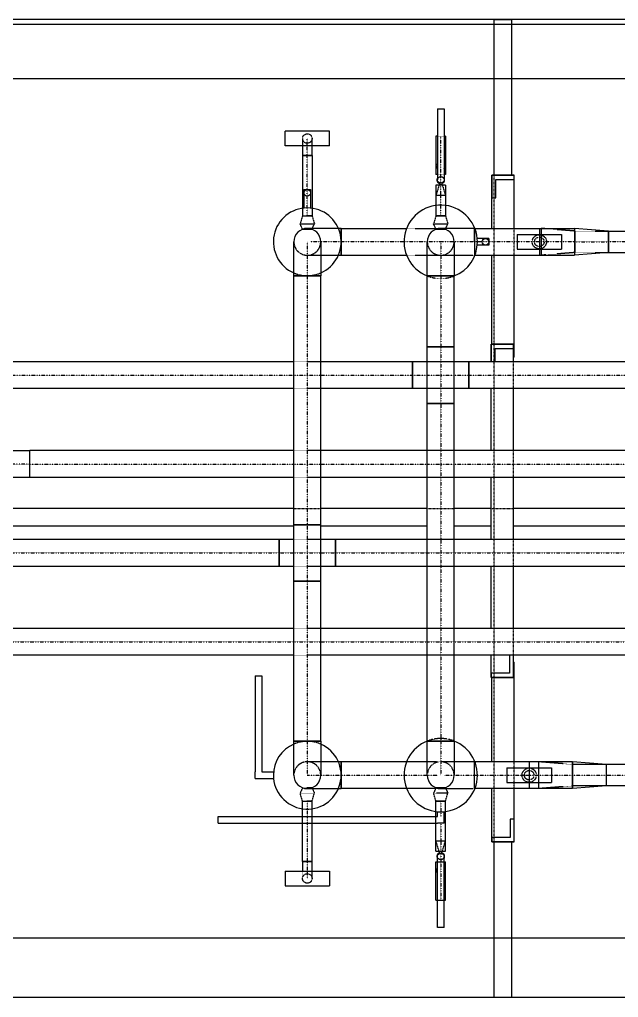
# Model space of a CAD drawing. Header units: millimetres. Extents: x -10011772 to -8149599, y 2847708 to 3434448.
# Drawn here: x -9491948 to -9489255, y 3161860 to 3166260 of the extents above; entities that cross this region are included whole.
import ezdxf

# ---------------------------------------------------------------- set-up
doc = ezdxf.new("R2010")
doc.units = ezdxf.units.MM
for name, pattern in [('DASHDOT2', [0.5, 0.25, -0.125, 0, -0.125]), ('DIVIDE2', [0.625, 0.25, -0.125, 0, -0.125, 0, -0.125]), ('HIDDEN2', [0.1875, 0.125, -0.0625])]:
    doc.linetypes.add(name, pattern=pattern)
doc.layers.add('总平面底图', color=9, linetype='Continuous')

# ---------------------------------------------------------------- blocks, each defined once
blk = doc.blocks.new('总平面底图 爆炸危险区 LOCATION I')
at = {"layer": '总平面底图'}
blk.add_line((224298.7, 119395.6), (232798.7, 119395.6), dxfattribs=at)
at = {"layer": '总平面底图', "linetype": 'Continuous'}
for p, q in [((232800, 119406.3), (226357, 119406.3)), ((229820, 119056.3), (229820, 119406.3)), ((229820, 119406.3), (229860.1, 119406.3)), ((229860.1, 119056.3), (229860.1, 119406.3)), ((230208, 119273), (227636, 119273)), ((229692.5, 119205.7), (229700, 119205.7)), ((229692.5, 119205.7), (229692.5, 119045.7)), ((229700, 119205.7), (229707.5, 119205.7)), ((229707.5, 119205.7), (229707.5, 119045.7)), ((229400, 119155.2), (229350, 119155.2)), ((229350, 119121.9), (229350, 119155.2)), ((229450, 119155.2), (229400, 119155.2)), ((229450, 119121.9), (229450, 119155.2)), ((229692.5, 119144), (229689.3, 119144)), ((229689.3, 119144), (229689.3, 119057.5)), ((229710.6, 119144), (229707.5, 119144)), ((229710.6, 119144), (229710.6, 119057.5)), ((229400, 119121.9), (229350, 119121.9)), ((229389.3, 119121.9), (229389.3, 119100.5)), ((229450, 119121.9), (229400, 119121.9)), ((229410.6, 119100.5), (229410.6, 119121.9)), ((229410.6, 119100.5), (229389.3, 119100.5)), ((229389.3, 119100.5), (229389.3, 118981.8)), ((229389.3, 119100.5), (229400, 119100.5)), ((229400, 119100.5), (229410.6, 119100.5)), ((229410.6, 119100.5), (229410.6, 118981.8)), ((229692.5, 119080.5), (229689.3, 119080.5)), ((229710.6, 119080.5), (229707.5, 119080.5)), ((229692.5, 119057.5), (229689.3, 119057.5)), ((229710.6, 119057.5), (229707.5, 119057.5)), ((229865.4, 119056.3), (229814.6, 119056.3)), ((229814.6, 119056.3), (229814.6, 119005.5)), ((229814.6, 119056.3), (229865.4, 119056.3)), ((229814.6, 118936.5), (229814.6, 119056.3)), ((229824.1, 119005.5), (229824.1, 119046.8)), ((229824.1, 119046.8), (229865.4, 119046.8)), ((229865.4, 119046.8), (229865.4, 119056.3)), ((229865.4, 118936.5), (229865.4, 119056.3)), ((229392.5, 119023.8), (229400, 119023.8)), ((229392.5, 119023.8), (229392.5, 118982.1)), ((229400, 119023.8), (229407.5, 119023.8)), ((229407.5, 119023.8), (229407.5, 118982.1)), ((229710.6, 119033.9), (229689.3, 119033.9)), ((229689.3, 119033.9), (229689.3, 118988.2)), ((229697.4, 119037.4), (229696.3, 119033.9)), ((229702.5, 119037.4), (229703.6, 119033.9)), ((229710.6, 119033.9), (229710.6, 118988.2)), ((229689.3, 119010.9), (229710.6, 119010.9)), ((229814.6, 119005.5), (229824.1, 119005.5)), ((229476.2, 118936.5), (229469.9, 118936.5)), ((229476.2, 118906.3), (229476.2, 118936.5)), ((229476.2, 118936.5), (229476.2, 118876.1)), ((229476.2, 118936.5), (229623.1, 118936.5)), ((229776.8, 118936.5), (229921.7, 118936.5)), ((229921.7, 118936.5), (229921.7, 118876.1)), ((229921.7, 118936.5), (230000.9, 118936.5)), ((230000.9, 118936.5), (230000.9, 118876.1)), ((230077.1, 118930.4), (230000.9, 118936.5)), ((230000.9, 118936.5), (230000.9, 118876.1)), ((229808, 118913.8), (229782.2, 118913.8)), ((229808, 118913.8), (229808, 118906.3)), ((229871.7, 118923), (229921.7, 118923)), ((229871.7, 118923), (229871.7, 118889.7)), ((229921.7, 118923), (229971.7, 118923)), ((229971.7, 118923), (229971.7, 118889.7)), ((230077.1, 118930.4), (230077.1, 118882.2)), ((230077.1, 118930.4), (230197, 118930.4)), ((230077.1, 118882.2), (230077.1, 118930.4)), ((229369.8, 118830.1), (229369.8, 118906.3)), ((229430.1, 118906.3), (229430.1, 118830.1)), ((229476.2, 118876.1), (229476.2, 118906.3)), ((229669.8, 118830.1), (229669.8, 118906.3)), ((229730.1, 118906.3), (229730.1, 118830.1)), ((229808, 118898.8), (229782.2, 118898.8)), ((229808, 118906.3), (229808, 118898.8)), ((229871.7, 118889.7), (229921.7, 118889.7)), ((229921.7, 118889.7), (229971.7, 118889.7)), ((229469.9, 118876.1), (229476.2, 118876.1)), ((229476.2, 118876.1), (229623.1, 118876.1)), ((229776.8, 118876.1), (229921.7, 118876.1)), ((229814.6, 118675.7), (229814.6, 118876.1)), ((229865.4, 118647), (229865.4, 118876.1)), ((229921.7, 118876.1), (230000.9, 118876.1)), ((230077.1, 118882.2), (230000.9, 118876.1)), ((230077.1, 118882.2), (230197, 118882.2)), ((229430.1, 118830.1), (229369.8, 118830.1)), ((229369.8, 118830.1), (229430.1, 118830.1)), ((229369.8, 118269.8), (229369.8, 118830.1)), ((229430.1, 118269.8), (229430.1, 118830.1)), ((229669.8, 118830.1), (229730.1, 118830.1)), ((229669.8, 118669.8), (229669.8, 118830.1)), ((229730.1, 118830.1), (229669.8, 118830.1)), ((229730.1, 118669.8), (229730.1, 118830.1)), ((229730.1, 118669.8), (229669.8, 118669.8)), ((229669.8, 118542.8), (229669.8, 118669.8)), ((229669.8, 118669.8), (229730.1, 118669.8)), ((229730.1, 118542.8), (229730.1, 118669.8)), ((229813.1, 118675.7), (229813.1, 118636.5)), ((229863.9, 118675.7), (229813.1, 118675.7)), ((229813.1, 118636.5), (229813.1, 118675.7)), ((229813.1, 118675.7), (229863.9, 118675.7)), ((229863.9, 118666.2), (229863.9, 118675.7)), ((229863.9, 118636.5), (229863.9, 118675.7)), ((229822.6, 118636.5), (229822.6, 118666.2)), ((229822.6, 118666.2), (229863.9, 118666.2)), ((229865.4, 118647), (229863.9, 118647)), ((229369.8, 118636.5), (227013.5, 118636.5)), ((229636.5, 118636.5), (229430.1, 118636.5)), ((229636.5, 118576.1), (229636.5, 118636.5)), ((229636.5, 118636.5), (229636.5, 118606.3)), ((229669.8, 118636.5), (229636.5, 118636.5)), ((229763.5, 118636.5), (229730.1, 118636.5)), ((229763.5, 118576.1), (229763.5, 118636.5)), ((231573.8, 118636.5), (229763.5, 118636.5)), ((229763.5, 118636.5), (229763.5, 118606.3)), ((229636.5, 118606.3), (229636.5, 118576.1)), ((229763.5, 118606.3), (229763.5, 118576.1)), ((229369.8, 118576.1), (227013.5, 118576.1)), ((229636.5, 118576.1), (229430.1, 118576.1)), ((229669.8, 118576.1), (229636.5, 118576.1)), ((229763.5, 118576.1), (229730.1, 118576.1)), ((231573.8, 118576.1), (229763.5, 118576.1)), ((229813.1, 118436.5), (229813.1, 118576.1)), ((229863.9, 118436.5), (229863.9, 118576.1)), ((229730.1, 118542.8), (229669.8, 118542.8)), ((229669.8, 118542.8), (229730.1, 118542.8)), ((229669.8, 117782.5), (229669.8, 118542.8)), ((229730.1, 117782.5), (229730.1, 118542.8)), ((228700, 118436.5), (228776.2, 118436.5)), ((228776.2, 118376.1), (228776.2, 118436.5)), ((228776.2, 118376.1), (228776.2, 118436.5)), ((229369.8, 118436.5), (228776.2, 118436.5)), ((229669.8, 118436.5), (229430.1, 118436.5)), ((231386.5, 118436.5), (229730.1, 118436.5)), ((228776.2, 118376.1), (228700, 118376.1)), ((229369.8, 118376.1), (228776.2, 118376.1)), ((229669.8, 118376.1), (229430.1, 118376.1)), ((231386.5, 118376.1), (229730.1, 118376.1)), ((229813.1, 118236.5), (229813.1, 118376.1)), ((229863.9, 118236.5), (229863.9, 118376.1)), ((229369.8, 118306.3), (228730.1, 118306.3)), ((229669.8, 118306.3), (229430.1, 118306.3)), ((229813.1, 118306.3), (229730.1, 118306.3)), ((230341.4, 118306.3), (229863.9, 118306.3)), ((229369.8, 118266.2), (228730.1, 118266.2)), ((229430.1, 118269.8), (229369.8, 118269.8)), ((229369.8, 118142.8), (229369.8, 118269.8)), ((229369.8, 118269.8), (229430.1, 118269.8)), ((229430.1, 118142.8), (229430.1, 118269.8)), ((229669.8, 118266.2), (229430.1, 118266.2)), ((229813.1, 118266.2), (229730.1, 118266.2)), ((230341.4, 118266.2), (229863.9, 118266.2)), ((229336.5, 118236.5), (226980.1, 118236.5)), ((229336.5, 118176.1), (229336.5, 118236.5)), ((229336.5, 118236.5), (229336.5, 118206.3)), ((229369.8, 118236.5), (229336.5, 118236.5)), ((229463.5, 118236.5), (229430.1, 118236.5)), ((229463.5, 118206.3), (229463.5, 118236.5)), ((229669.8, 118236.5), (229463.5, 118236.5)), ((229463.5, 118236.5), (229463.5, 118206.3)), ((232423.8, 118236.5), (229730.1, 118236.5)), ((229336.5, 118206.3), (229336.5, 118176.1)), ((229463.5, 118176.1), (229463.5, 118206.3)), ((229463.5, 118206.3), (229463.5, 118176.1)), ((229336.5, 118176.1), (226980.1, 118176.1)), ((229369.8, 118176.1), (229336.5, 118176.1)), ((229463.5, 118176.1), (229430.1, 118176.1)), ((229669.8, 118176.1), (229463.5, 118176.1)), ((232423.8, 118176.1), (229730.1, 118176.1)), ((229813.1, 118036.5), (229813.1, 118176.1)), ((229863.9, 118036.5), (229863.9, 118176.1)), ((229430.1, 118142.8), (229369.8, 118142.8)), ((229369.8, 118142.8), (229430.1, 118142.8)), ((229369.8, 117782.5), (229369.8, 118142.8)), ((229430.1, 117782.5), (229430.1, 118142.8)), ((229369.8, 118036.5), (228663.5, 118036.5)), ((229669.8, 118036.5), (229430.1, 118036.5)), ((231286.5, 118036.5), (229730.1, 118036.5)), ((229369.8, 117976.1), (228663.5, 117976.1)), ((229669.8, 117976.1), (229430.1, 117976.1)), ((231286.5, 117976.1), (229730.1, 117976.1)), ((229813.1, 117926.3), (229813.1, 117976.1)), ((229854.4, 117976.1), (229854.4, 117935.8)), ((229863.9, 117926.3), (229863.9, 117976.1)), ((229863.9, 117926.3), (229863.9, 117976.1)), ((229863.9, 117960.4), (229865.4, 117960.4)), ((229865.4, 117736.5), (229865.4, 117960.4)), ((229282.5, 117930.2), (229297.5, 117930.2)), ((229282.5, 117930.2), (229282.5, 117713.8)), ((229297.5, 117930.2), (229297.5, 117713.8)), ((229854.4, 117935.8), (229813.1, 117935.8)), ((229813.1, 117935.8), (229813.1, 117926.3)), ((229813.1, 117926.3), (229863.9, 117926.3)), ((229863.9, 117926.3), (229813.1, 117926.3)), ((229814.6, 117736.5), (229814.6, 117926.3)), ((229369.8, 117782.5), (229430.1, 117782.5)), ((229430.1, 117782.5), (229369.8, 117782.5)), ((229369.8, 117706.3), (229369.8, 117782.5)), ((229430.1, 117782.5), (229430.1, 117706.3)), ((229669.8, 117782.5), (229730.1, 117782.5)), ((229730.1, 117782.5), (229669.8, 117782.5)), ((229669.8, 117706.3), (229669.8, 117782.5)), ((229730.1, 117782.5), (229730.1, 117706.3)), ((229476.2, 117736.5), (229469.9, 117736.5)), ((229476.2, 117706.3), (229476.2, 117736.5)), ((229623.1, 117736.5), (229476.2, 117736.5)), ((229476.2, 117736.5), (229476.2, 117706.3)), ((229898.9, 117736.5), (229776.8, 117736.5)), ((229848.9, 117723), (229898.9, 117723)), ((229848.9, 117723), (229848.9, 117689.7)), ((229898.9, 117736.5), (229898.9, 117676.1)), ((229996.2, 117736.5), (229898.9, 117736.5)), ((229898.9, 117723), (229948.9, 117723)), ((229948.9, 117723), (229948.9, 117689.7)), ((229996.2, 117706.3), (229996.2, 117736.5)), ((229996.2, 117736.5), (229996.2, 117676.1)), ((230072.4, 117730.4), (229996.2, 117736.5)), ((230072.4, 117706.3), (230072.4, 117730.4)), ((230197, 117730.4), (230072.4, 117730.4)), ((230072.4, 117682.2), (230072.4, 117730.4)), ((229282.5, 117698.8), (229282.5, 117713.8)), ((229297.5, 117713.8), (229324.1, 117713.8)), ((229476.2, 117676.1), (229476.2, 117706.3)), ((229476.2, 117706.3), (229476.2, 117676.1)), ((229996.2, 117676.1), (229996.2, 117706.3)), ((230072.4, 117682.2), (230072.4, 117706.3)), ((229282.5, 117698.8), (229324.1, 117698.8)), ((229848.9, 117689.7), (229898.9, 117689.7)), ((229898.9, 117689.7), (229948.9, 117689.7)), ((230072.4, 117682.2), (229996.2, 117676.1)), ((230197, 117682.2), (230072.4, 117682.2)), ((229469.9, 117676.1), (229476.2, 117676.1)), ((229623.1, 117676.1), (229476.2, 117676.1)), ((229898.9, 117676.1), (229776.8, 117676.1)), ((229814.6, 117556.3), (229814.6, 117676.1)), ((229865.4, 117556.3), (229865.4, 117676.1)), ((229996.2, 117676.1), (229898.9, 117676.1)), ((229200, 117598.3), (229200, 117613.3)), ((229200, 117613.3), (229692.5, 117613.3)), ((229389.3, 117613.3), (229389.3, 117630.9)), ((229410.6, 117613.3), (229410.6, 117630.9)), ((229689.3, 117613.3), (229689.3, 117624.4)), ((229692.5, 117613.3), (229692.5, 117624.1)), ((229707.5, 117598.3), (229707.5, 117624.1)), ((229710.6, 117535.2), (229710.6, 117624.4)), ((229200, 117598.3), (229692.5, 117598.3)), ((229389.3, 117512.1), (229389.3, 117598.3)), ((229410.6, 117512.1), (229410.6, 117598.3)), ((229689.3, 117535.2), (229689.3, 117598.3)), ((229707.5, 117598.3), (229692.5, 117598.3)), ((229865.4, 117607.1), (229855.9, 117607.1)), ((229855.9, 117607.1), (229855.9, 117565.8)), ((229865.4, 117556.3), (229865.4, 117607.1)), ((229710.6, 117558.2), (229689.3, 117558.2)), ((229814.6, 117565.8), (229814.6, 117556.3)), ((229855.9, 117565.8), (229814.6, 117565.8)), ((229814.6, 117556.3), (229865.4, 117556.3)), ((229865.4, 117556.3), (229814.6, 117556.3)), ((229820, 117206.3), (229820, 117556.3)), ((229860.1, 117206.3), (229860.1, 117556.3)), ((229689.3, 117535.2), (229710.6, 117535.2)), ((229697.4, 117531.7), (229696.3, 117535.2)), ((229702.5, 117531.7), (229703.6, 117535.2)), ((229389.3, 117512.1), (229410.6, 117512.1)), ((229400, 117512.1), (229389.3, 117512.1)), ((229389.3, 117512.1), (229389.3, 117490.7)), ((229410.6, 117512.1), (229400, 117512.1)), ((229410.6, 117490.7), (229410.6, 117512.1)), ((229689.3, 117511.6), (229692.5, 117511.6)), ((229689.3, 117425.1), (229689.3, 117511.6)), ((229692.5, 117363.4), (229692.5, 117523.4)), ((229707.5, 117363.4), (229707.5, 117523.4)), ((229707.5, 117511.6), (229710.6, 117511.6)), ((229710.6, 117425.1), (229710.6, 117511.6)), ((229350, 117490.7), (229400, 117490.7)), ((229350, 117490.7), (229350, 117457.4)), ((229400, 117490.7), (229450, 117490.7)), ((229450, 117490.7), (229450, 117457.4)), ((229689.3, 117488.6), (229692.5, 117488.6)), ((229707.5, 117488.6), (229710.6, 117488.6)), ((229350, 117457.4), (229400, 117457.4)), ((229400, 117457.4), (229450, 117457.4)), ((229689.3, 117425.1), (229692.5, 117425.1)), ((229707.5, 117425.1), (229710.6, 117425.1)), ((229700, 117363.4), (229692.5, 117363.4)), ((229707.5, 117363.4), (229700, 117363.4)), ((230208, 117339.7), (227636, 117339.7)), ((232800, 117206.3), (226009.3, 117206.3)), ((229860.1, 117206.3), (229820, 117206.3))]:
    blk.add_line(p, q, dxfattribs=at)
at = {"layer": '总平面底图', "linetype": 'HIDDEN2'}
for p, q in [((229389.3, 119138.6), (229389.3, 119121.9)), ((229410.6, 119121.9), (229410.6, 119138.6)), ((229707.5, 119144), (229692.5, 119144)), ((229692.5, 119070.2), (229689.3, 119080.5)), ((229707.5, 119070.2), (229710.6, 119080.5)), ((229707.5, 119057.5), (229692.5, 119057.5)), ((229696.3, 119033.9), (229689.3, 119010.9)), ((229703.6, 119033.9), (229710.6, 119010.9)), ((229389.3, 118981.8), (229389.3, 118964.9)), ((229410.6, 118981.8), (229410.6, 118964.9)), ((229689.3, 118988.2), (229689.3, 118964.9)), ((229710.6, 118988.2), (229710.6, 118964.9)), ((229389.3, 118964.9), (229383.9, 118946.7)), ((229410.6, 118964.9), (229389.3, 118964.9)), ((229389.3, 118964.9), (229400, 118964.9)), ((229400, 118964.9), (229410.6, 118964.9)), ((229410.6, 118964.9), (229416, 118946.7)), ((229689.3, 118964.9), (229683.9, 118946.7)), ((229710.6, 118964.9), (229689.3, 118964.9)), ((229689.3, 118964.9), (229700, 118964.9)), ((229700, 118964.9), (229710.6, 118964.9)), ((229710.6, 118964.9), (229716, 118946.7)), ((229383.9, 118946.7), (229400, 118946.7)), ((229389.3, 118934.5), (229383.9, 118946.7)), ((229389.3, 118934.5), (229400, 118934.5)), ((229400, 118946.7), (229416, 118946.7)), ((229469.9, 118936.5), (229400, 118936.5)), ((229400, 118934.5), (229410.6, 118934.5)), ((229410.6, 118934.5), (229416, 118946.7)), ((229623.1, 118936.5), (229700, 118936.5)), ((229683.9, 118946.7), (229700, 118946.7)), ((229689.3, 118934.5), (229683.9, 118946.7)), ((229689.3, 118934.5), (229700, 118934.5)), ((229700, 118946.7), (229716, 118946.7)), ((229776.2, 118936.5), (229700, 118936.5)), ((229700, 118934.5), (229710.6, 118934.5)), ((229710.6, 118934.5), (229716, 118946.7)), ((229776.2, 118906.3), (229776.2, 118936.5)), ((229776.2, 118936.5), (229776.2, 118876.1)), ((229776.2, 118936.5), (229776.8, 118936.5)), ((229925.9, 118936.5), (229925.9, 118876.1)), ((230002.1, 118930.4), (229925.9, 118936.5)), ((229925.9, 118936.5), (229925.9, 118876.1)), ((230002.1, 118930.4), (230002.1, 118882.2)), ((230002.1, 118930.4), (230077.1, 118930.4)), ((230002.1, 118882.2), (230002.1, 118930.4)), ((229776.2, 118876.1), (229776.2, 118906.3)), ((229400, 118876.1), (229469.9, 118876.1)), ((229623.1, 118876.1), (229700, 118876.1)), ((229700, 118876.1), (229776.2, 118876.1)), ((229776.2, 118876.1), (229776.8, 118876.1)), ((230002.1, 118882.2), (229925.9, 118876.1)), ((230002.1, 118882.2), (230077.1, 118882.2)), ((229430.1, 118636.5), (229369.8, 118636.5)), ((229730.1, 118636.5), (229669.8, 118636.5)), ((229430.1, 118576.1), (229369.8, 118576.1)), ((229730.1, 118576.1), (229669.8, 118576.1)), ((229430.1, 118436.5), (229369.8, 118436.5)), ((229730.1, 118436.5), (229669.8, 118436.5)), ((229430.1, 118376.1), (229369.8, 118376.1)), ((229730.1, 118376.1), (229669.8, 118376.1)), ((229430.1, 118236.5), (229369.8, 118236.5)), ((229730.1, 118236.5), (229669.8, 118236.5)), ((229430.1, 118176.1), (229369.8, 118176.1)), ((229730.1, 118176.1), (229669.8, 118176.1)), ((229430.1, 118036.5), (229369.8, 118036.5)), ((229730.1, 118036.5), (229669.8, 118036.5)), ((229430.1, 117976.1), (229369.8, 117976.1)), ((229730.1, 117976.1), (229669.8, 117976.1)), ((229469.9, 117736.5), (229400, 117736.5)), ((229700, 117736.5), (229623.1, 117736.5)), ((229776.2, 117736.5), (229700, 117736.5)), ((229776.2, 117706.3), (229776.2, 117736.5)), ((229776.8, 117736.5), (229776.2, 117736.5)), ((229776.2, 117736.5), (229776.2, 117706.3)), ((229920.2, 117706.3), (229920.2, 117736.5)), ((229920.2, 117736.5), (229920.2, 117676.1)), ((229996.4, 117730.4), (229920.2, 117736.5)), ((229996.4, 117706.3), (229996.4, 117730.4)), ((230072.4, 117730.4), (229996.4, 117730.4)), ((229996.4, 117682.2), (229996.4, 117730.4)), ((229776.2, 117676.1), (229776.2, 117706.3)), ((229776.2, 117706.3), (229776.2, 117676.1)), ((229920.2, 117676.1), (229920.2, 117706.3)), ((229996.4, 117682.2), (229996.4, 117706.3)), ((229389.3, 117678.1), (229383.9, 117665.9)), ((229410.6, 117678.1), (229389.3, 117678.1)), ((229410.6, 117678.1), (229416, 117665.9)), ((229689.3, 117678.1), (229683.9, 117665.9)), ((229710.6, 117678.1), (229689.3, 117678.1)), ((229710.6, 117678.1), (229716, 117665.9)), ((229996.4, 117682.2), (229920.2, 117676.1)), ((230072.4, 117682.2), (229996.4, 117682.2)), ((229416, 117665.9), (229383.9, 117665.9)), ((229389.3, 117647.7), (229383.9, 117665.9)), ((229400, 117676.1), (229469.9, 117676.1)), ((229410.6, 117647.7), (229416, 117665.9)), ((229700, 117676.1), (229623.1, 117676.1)), ((229716, 117665.9), (229683.9, 117665.9)), ((229689.3, 117647.7), (229683.9, 117665.9)), ((229700, 117676.1), (229776.2, 117676.1)), ((229710.6, 117647.7), (229716, 117665.9)), ((229776.8, 117676.1), (229776.2, 117676.1)), ((229410.6, 117647.7), (229389.3, 117647.7)), ((229389.3, 117647.7), (229410.6, 117647.7)), ((229389.3, 117630.9), (229389.3, 117647.7)), ((229410.6, 117630.9), (229410.6, 117647.7)), ((229689.3, 117647.7), (229710.6, 117647.7)), ((229689.3, 117624.4), (229689.3, 117647.7)), ((229710.6, 117647.7), (229689.3, 117647.7)), ((229710.6, 117624.4), (229710.6, 117647.7)), ((229389.3, 117598.3), (229389.3, 117613.3)), ((229410.6, 117598.3), (229410.6, 117613.3)), ((229689.3, 117598.3), (229689.3, 117613.3)), ((229696.3, 117535.2), (229689.3, 117558.2)), ((229703.6, 117535.2), (229710.6, 117558.2)), ((229692.5, 117511.6), (229707.5, 117511.6)), ((229389.3, 117490.7), (229389.3, 117474)), ((229410.6, 117474), (229410.6, 117490.7)), ((229692.5, 117498.9), (229689.3, 117488.6)), ((229707.5, 117498.9), (229710.6, 117488.6)), ((229692.5, 117425.1), (229707.5, 117425.1))]:
    blk.add_line(p, q, dxfattribs=at)
at = {"layer": '总平面底图', "linetype": 'DIVIDE2'}
for p, q in [((229400, 119121.9), (229400, 119138.6)), ((229700, 119057.5), (229700, 119144)), ((229400, 119100.5), (229400, 119121.9)), ((229400, 119023.8), (229400, 119100.5)), ((229400, 119100.5), (229400, 119100.5)), ((229400, 119100.5), (229400, 119100.5)), ((229700, 119033.9), (229700, 119057.5)), ((229400, 118964.9), (229400, 119023.8)), ((229700, 119010.9), (229700, 119033.9)), ((229700, 118988.9), (229700, 119010.9)), ((229700, 118964.9), (229700, 118988.9)), ((229400, 118964.9), (229400, 118964.9)), ((229400, 118964.9), (229400, 118964.9)), ((229700, 118964.9), (229700, 118964.9)), ((229700, 118964.9), (229700, 118964.9)), ((229400, 118906.3), (229400, 118830.1)), ((229476.2, 118906.3), (229407.5, 118906.3)), ((229476.1, 118906.3), (229476.1, 118906.3)), ((229476.1, 118906.3), (229476.2, 118906.3)), ((229617.4, 118906.3), (229476.2, 118906.3)), ((229700, 118906.3), (229617.4, 118906.3)), ((229776.2, 118906.3), (229700, 118906.3)), ((229700, 118906.3), (229700, 118830.1)), ((229776.1, 118906.3), (229776.2, 118906.3)), ((229776.1, 118906.3), (229776.1, 118906.3)), ((229808, 118906.3), (229776.2, 118906.3)), ((229871.7, 118906.3), (229808, 118906.3)), ((229921.7, 118906.3), (229871.7, 118906.3)), ((229921.7, 118906.3), (229921.7, 118906.3)), ((229921.7, 118906.3), (229921.7, 118906.3)), ((229971.7, 118906.3), (229921.7, 118906.3)), ((230000.9, 118906.3), (229971.7, 118906.3)), ((230000.9, 118906.3), (230077.1, 118906.3)), ((230197, 118906.3), (230077.1, 118906.3)), ((229400, 118830.1), (229400, 118830.1)), ((229400, 118830.1), (229400, 118830.1)), ((229400, 118830.1), (229400, 118269.8)), ((229700, 118830.1), (229700, 118669.8)), ((229700, 118830.1), (229700, 118830.1)), ((229700, 118830.1), (229700, 118830.1)), ((229700, 118669.8), (229700, 118542.8)), ((229700, 118669.8), (229700, 118669.8)), ((227013.5, 118606.3), (229369.8, 118606.3)), ((229369.8, 118606.3), (229430.1, 118606.3)), ((229430.1, 118606.3), (229636.5, 118606.3)), ((229636.5, 118606.3), (229669.8, 118606.3)), ((229636.5, 118606.3), (229636.5, 118606.3)), ((229669.8, 118606.3), (229730.1, 118606.3)), ((229730.1, 118606.3), (229763.5, 118606.3)), ((229763.4, 118606.3), (229763.4, 118606.3)), ((229763.5, 118606.3), (229763.4, 118606.3)), ((229763.5, 118606.3), (231573.8, 118606.3)), ((229700, 118542.8), (229700, 118542.8)), ((229700, 118542.8), (229700, 118542.8)), ((229700, 118542.8), (229700, 117782.5)), ((228776.2, 118406.3), (228700, 118406.3)), ((228776.1, 118406.3), (228776.1, 118406.3)), ((228776.1, 118406.3), (228776.2, 118406.3)), ((228776.2, 118406.3), (229369.8, 118406.3)), ((229369.8, 118406.3), (229430.1, 118406.3)), ((229430.1, 118406.3), (229669.8, 118406.3)), ((229669.8, 118406.3), (229730.1, 118406.3)), ((229730.1, 118406.3), (231386.5, 118406.3)), ((229400, 118269.8), (229400, 118142.8)), ((229400, 118269.8), (229400, 118269.8)), ((226980.1, 118206.3), (229336.5, 118206.3)), ((229336.5, 118206.3), (229369.8, 118206.3)), ((229336.5, 118206.3), (229336.5, 118206.3)), ((229369.8, 118206.3), (229430.1, 118206.3)), ((229430.1, 118206.3), (229463.5, 118206.3)), ((229463.5, 118206.3), (229463.4, 118206.3)), ((229463.4, 118206.3), (229463.4, 118206.3)), ((229463.5, 118206.3), (229669.8, 118206.3)), ((229669.8, 118206.3), (229730.1, 118206.3)), ((229730.1, 118206.3), (232423.8, 118206.3)), ((229400, 118142.8), (229400, 118142.8)), ((229400, 118142.8), (229400, 118142.8)), ((229400, 118142.8), (229400, 117782.5)), ((228663.5, 118006.3), (229369.8, 118006.3)), ((229369.8, 118006.3), (229430.1, 118006.3)), ((229430.1, 118006.3), (229669.8, 118006.3)), ((229669.8, 118006.3), (229730.1, 118006.3)), ((229730.1, 118006.3), (231286.5, 118006.3)), ((229400, 117782.5), (229400, 117782.5)), ((229400, 117782.5), (229400, 117782.5)), ((229400, 117782.5), (229400, 117706.3)), ((229700, 117782.5), (229700, 117782.5)), ((229700, 117782.5), (229700, 117782.5)), ((229700, 117782.5), (229700, 117706.3)), ((229400, 117706.3), (229476.2, 117706.3)), ((229476.2, 117706.3), (229476.1, 117706.3)), ((229476.1, 117706.3), (229476.1, 117706.3)), ((229476.2, 117706.3), (229617.4, 117706.3)), ((229617.4, 117706.3), (229692.5, 117706.3)), ((229707.5, 117706.3), (229776.2, 117706.3)), ((229776.2, 117706.3), (229776.1, 117706.3)), ((229776.1, 117706.3), (229776.1, 117706.3)), ((229776.2, 117706.3), (229782.5, 117706.3)), ((229782.5, 117706.3), (229848.9, 117706.3)), ((229848.9, 117706.3), (229898.9, 117706.3)), ((229898.9, 117706.3), (229898.8, 117706.3)), ((229898.9, 117706.3), (229948.9, 117706.3)), ((229898.9, 117706.3), (229898.9, 117706.3)), ((229948.9, 117706.3), (229996.2, 117706.3)), ((229996.2, 117706.3), (230072.4, 117706.3)), ((230072.4, 117706.3), (230197, 117706.3)), ((229400, 117647.7), (229400, 117647.7)), ((229400, 117647.7), (229400, 117647.7)), ((229400, 117647.7), (229400, 117630.1)), ((229700, 117647.7), (229700, 117613.3)), ((229700, 117647.7), (229700, 117647.7)), ((229700, 117647.7), (229700, 117647.7)), ((229400, 117630.1), (229400, 117613.3)), ((229400, 117613.3), (229400, 117598.3)), ((229400, 117598.3), (229400, 117512.1)), ((229700, 117598.3), (229700, 117558.2)), ((229700, 117558.2), (229700, 117535.2)), ((229700, 117535.2), (229700, 117511.6)), ((229400, 117512.1), (229400, 117512.1)), ((229400, 117512.1), (229400, 117512.1)), ((229400, 117512.1), (229400, 117490.7)), ((229700, 117511.6), (229700, 117425.1)), ((229400, 117490.7), (229400, 117474))]:
    blk.add_line(p, q, dxfattribs=at)
at = {"layer": '总平面底图', "linetype": 'DASHDOT2'}
for p, q in [((229820, 117556.3), (229820, 119056.3)), ((229865.4, 118876.1), (229865.4, 118936.5)), ((229863.9, 118576.1), (229863.9, 118636.5)), ((229863.9, 118376.1), (229863.9, 118436.5)), ((229369.8, 118306.3), (229430.1, 118306.3)), ((229669.8, 118306.3), (229730.1, 118306.3)), ((229813.1, 118306.3), (229863.9, 118306.3)), ((229863.9, 118176.1), (229863.9, 118236.5)), ((229863.9, 117926.3), (229863.9, 118036.5)), ((229865.4, 117676.1), (229865.4, 117736.5)), ((229865.4, 117556.3), (229865.4, 117607.1))]:
    blk.add_line(p, q, dxfattribs=at)
at = {"layer": '总平面底图', "linetype": 'HIDDEN2'}
for centre, radius in [((229400, 119138.6), 10.7), ((229921.7, 118906.3), 16), ((229921.7, 118906.3), 10.7), ((229898.9, 117706.3), 16), ((229898.9, 117706.3), 10.7), ((229400, 117474), 10.7)]:
    blk.add_circle(centre, radius, dxfattribs=at)
at = {"layer": '总平面底图', "linetype": 'Continuous'}
for centre in [(229700, 119045.7), (229400, 119016.3), (229800.5, 118906.3), (229700, 117523.4)]:
    blk.add_circle(centre, 7.5, dxfattribs=at)
for centre, radius, start, end in [((229700, 119045.7), 8.7, 149.5553, 252.9561), ((229700, 119045.7), 8.7, 287.0439, 0), ((229700, 119045.7), 8.7, 0, 30.4447), ((229400, 118906.3), 76.2, 90, 246.682), ((229400, 118906.3), 76.2, 293.318, 90), ((229700, 118906.3), 82.5, 0, 248.5687), ((229400, 118906.3), 30.2, 0, 180), ((229400, 118906.3), 30.2, 0, 180), ((229700, 118906.3), 30.2, 0, 180), ((229700, 118906.3), 30.2, 0, 180), ((229700, 118906.3), 82.5, 291.4313, 0), ((229400, 117706.3), 76.2, 180, 66.682), ((229400, 117706.3), 76.2, 113.318, 180), ((229700, 117706.3), 82.5, 111.4313, 270), ((229700, 117706.3), 82.5, 270, 68.5687), ((229400, 117706.3), 30.2, 180, 0), ((229400, 117706.3), 30.2, 180, 0), ((229700, 117706.3), 30.2, 180, 0), ((229700, 117706.3), 30.2, 180, 270), ((229700, 117706.3), 30.2, 270, 0), ((229700, 117523.4), 8.7, 107.0439, 210.4447), ((229700, 117523.4), 8.7, 0, 72.9561), ((229700, 117523.4), 8.7, 329.5553, 0)]:
    blk.add_arc(centre, radius, start, end, dxfattribs=at)
at = {"layer": '总平面底图', "linetype": 'HIDDEN2'}
for centre, radius, start, end in [((229400, 118906.3), 30.2, 180, 0), ((229700, 118906.3), 30.2, 180, 0), ((229400, 118906.3), 76.2, 246.682, 293.318), ((229700, 118906.3), 82.5, 248.5687, 291.4313), ((229700, 117706.3), 82.5, 68.5687, 111.4313), ((229400, 117706.3), 76.2, 66.682, 113.318), ((229400, 117706.3), 30.2, 0, 180), ((229700, 117706.3), 30.2, 0, 180)]:
    blk.add_arc(centre, radius, start, end, dxfattribs=at)

msp = doc.modelspace()

# ---------------------------------------------------------------- block references
at = {"layer": '总平面底图', "xscale": 2, "yscale": 2, "zscale": 2}
msp.add_blockref('总平面底图 爆炸危险区 LOCATION I', (-9949454.3, 2927447.9), dxfattribs=at)

doc.saveas('drawing.dxf')
